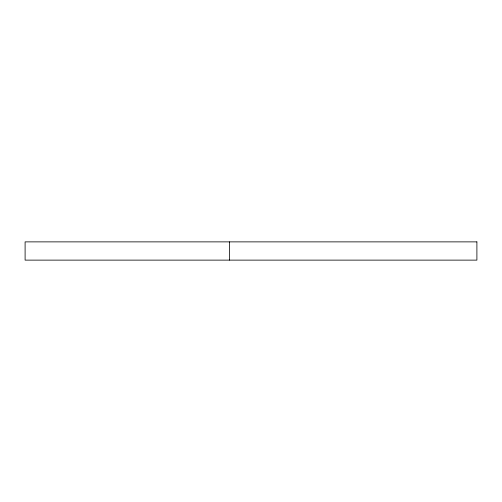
<?xml version="1.0" encoding="UTF-8"?>
<svg xmlns="http://www.w3.org/2000/svg" width="502" height="502" viewBox="0 0 502 502"><rect width="100%" height="100%" fill="white"/><g stroke="black" fill="none" stroke-linecap="round" stroke-linejoin="round"><path stroke-width="0.75" d="M229.439 241.876L229.439 260.124M476.9 241.876L25.1 241.876L25.1 260.124L476.9 260.124L476.9 241.876"/></g></svg>
